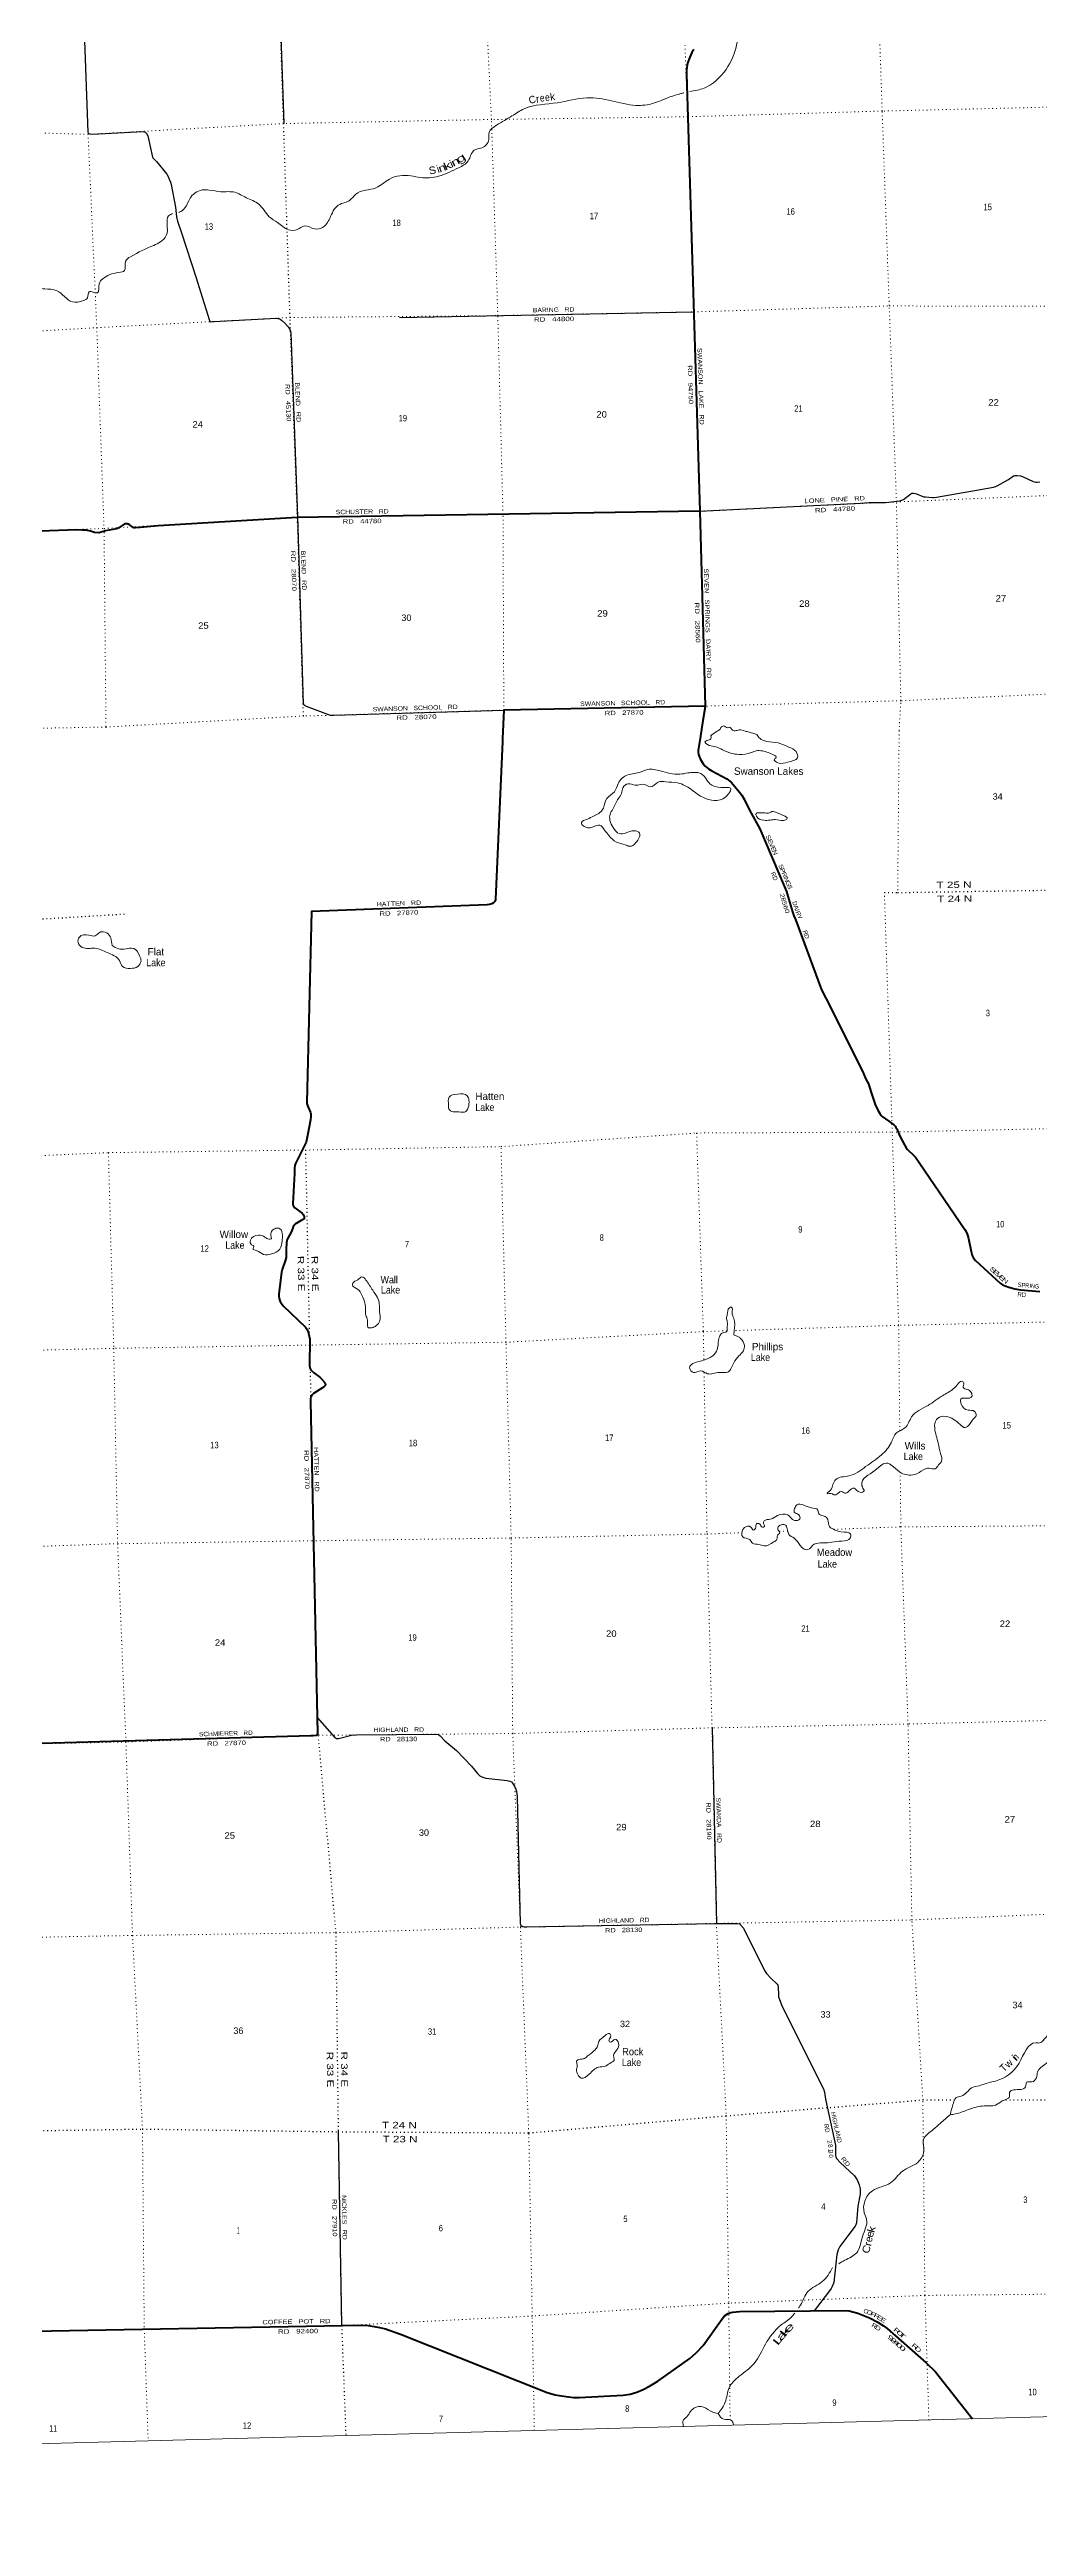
# Model space of a CAD drawing. Header units: feet. Extents: x 493183 to 745759, y 5472 to 195788.
# Drawn here: x 590797 to 617686, y 5472 to 72721 of the extents above; entities that cross this region are included whole.
import ezdxf
from ezdxf.enums import TextEntityAlignment as Align

# ---------------------------------------------------------------- set-up
doc = ezdxf.new("R2010")
doc.units = ezdxf.units.FT
doc.header["$LTSCALE"] = 70
doc.linetypes.add('DOTTED', pattern=[1.5, 0.3, -1.2])
for name, color, linetype, lineweight in [('26', 7, 'Continuous', 40), ('27', 7, 'Continuous', 13), ('29', 7, 'Continuous', 25), ('39', 7, 'Continuous', 13), ('4', 7, 'Continuous', 13), ('6', 7, 'DOTTED', 25), ('7', 7, 'DOTTED', 13)]:
    doc.layers.add(name, color=color, linetype=linetype, lineweight=lineweight)
doc.layers.add('30', color=7, linetype='Continuous')
doc.layers.add('41', color=7, linetype='Continuous')

msp = doc.modelspace()

# ---------------------------------------------------------------- linework, layer by layer
at = {"layer": '26'}
for points in [[(608299.44, 72726.18), (608245.32, 72639.23), (608190.91, 72518.43), (608129.15, 72350.64), (608101.11, 72170.27), (608097.62, 72061.18), (608460.26, 60188.9), (608605.98, 54895.75)], [(608460.26, 60188.9), (597524.65, 60016.56), (593745.11, 59793.26), (593256.03, 59745.66), (593132.87, 59732.25), (593103.96, 59731.56), (593087.94, 59738.08), (593064.42, 59745.6), (592961.12, 59823.4), (592943.76, 59831.72), (592923.07, 59839.43), (592908.05, 59840.44), (592852.97, 59841.44), (592837.94, 59839.43), (592824.86, 59833.26), (592679.72, 59739.56), (592644.66, 59720.69), (592618.62, 59712.67), (592515.54, 59689.79), (592318.88, 59651.42), (592171.98, 59609.96), (592142.94, 59603.45), (592124.45, 59603.03), (592021.49, 59612.96), (591912.03, 59640.71), (591873, 59652.91), (591783.59, 59673.36), (591679.38, 59676.56), (591531.52, 59682.21), (589076.63, 59592.28)], [(608605.98, 54895.75), (603136.2, 54787.17), (603101.87, 54011.92), (603103.46, 53935.55)], [(608605.98, 54895.75), (608606.48, 54877.55), (608545.67, 54505.6), (608476.22, 54079.94)], [(603103.46, 53935.55), (602911.8, 49658), (602906.7, 49621.59), (602893.99, 49594.63), (602880.14, 49576.81), (602852.43, 49553.05), (602814.83, 49531.27), (602751.5, 49511.47), (602685.4, 49500.64), (597912.25, 49316.74), (597783.88, 44144.23), (597787.3, 44109.57), (597794.23, 44076.9), (597801.15, 44051.15), (597820.74, 44001.79), (597881.75, 43859.79), (597892.18, 43815.02), (597894.16, 43753.63), (597889.37, 43664.41), (597811.75, 43286.07), (597763.55, 43059.59), (597744.47, 43002.65), (597474.26, 42475.66), (597456.81, 42421.97), (597450.39, 42350.25), (597449.07, 42203.08), (597401.57, 41391.92), (597402.39, 41376.45), (597407.34, 41353.68), (597428.12, 41314.08), (597460.77, 41275.47), (597494.9, 41244.47), (597660.22, 41124.53), (597685.38, 41096.26), (597706.16, 41059.63), (597713.09, 41038.84), (597716.06, 41014.08), (597714.08, 40987.35), (597701.21, 40969.03), (597685.38, 40957.15), (597633.92, 40927.45), (597493.42, 40849.23), (597477.59, 40835.87), (597458.47, 40816.48), (597418.22, 40760.12), (597365.22, 40631.36), (597259.9, 40435.38), (597246.72, 40395.38), (597232.2, 40312.61), (597226.94, 40157.17), (597220.33, 39925.48), (597206.22, 39860.49), (597117.42, 39594.8), (597101.69, 39521.96), (597024.41, 38926.49), (597022.97, 38875.51), (597030.34, 38807.68), (597062.01, 38730.46), (597095.65, 38675.01), (597144.58, 38613.68), (597747.31, 38032.08), (597794.22, 37967.1), (597824.35, 37894.41), (597853.58, 37788.88), (597866.08, 37705.7), (597859.11, 36990.01), (597871.39, 36930.49), (597887.22, 36894.84), (597912.94, 36855.24), (597936.6, 36828.16), (597968.35, 36801.78), (598134.76, 36674.56), (598172.19, 36643.36), (598257.84, 36551.83), (598283.01, 36508.71), (598288.94, 36480.99), (598287.69, 36461.67), (598279.05, 36447.33), (598263.22, 36427.52), (598212.56, 36385.72), (597963.75, 36227.99), (597922.84, 36189.9), (597898.88, 36142.15), (597885.24, 36084.96), (597881.12, 36012.82), (598075.95, 27014.31), (598070.63, 26973.94), (598042.48, 26947.16), (597958.24, 26939.93), (597895.67, 26939.93), (589936.21, 26709.72)], [(608476.22, 54079.94), (608417.23, 53693.58), (608413.28, 53644.08), (608421.19, 53578.73), (608468.41, 53462.18), (608547.85, 53329.23), (608604.97, 53263.11), (608694.29, 53190.61), (608788.56, 53135.44), (609193.3, 52917.08), (609240.48, 52887.65), (609307.76, 52826.26), (609408.45, 52715.41), (609541.28, 52562.91), (609604.61, 52479.74), (609666.53, 52369.39), (609813.01, 52069.72), (610086.21, 51558.7), (610760.32, 49992.65), (610810.13, 49862.64), (610895.84, 49582.01), (610979.31, 49313.44), (611017.58, 49204.54), (611061.12, 49097.62), (611761.38, 47193.13), (611880.39, 46963.5), (612879.43, 44980.19), (612972.78, 44768.97), (613044.73, 44642.56), (613113.52, 44405.97), (613222.19, 44081.42), (613293.37, 43927.4), (613348.78, 43832.35), (613388.36, 43780.87), (613413.47, 43754.34), (613593.02, 43626.6), (613728.74, 43527.4), (613772.28, 43477.9), (613781.37, 43458.71), (613807.9, 43420.48), (613894.45, 43222.93), (614023.63, 42987.44), (614069.12, 42903.65), (614102.77, 42855.14), (614140.37, 42816.53), (614241.91, 42725.36), (614318.47, 42646.23), (614419.22, 42500.83), (615658.8, 40687.19), (615719.58, 40566.06), (615757.94, 40443.09), (615826.98, 40083.55), (615858.1, 39975.98), (615893.73, 39908.65), (615944.12, 39845.82), (616617.94, 39231.26), (616683.15, 39185.5), (616754.1, 39151.24), (616851.55, 39120.63), (617017.77, 39076.98), (617171.06, 39047.85), (617699.44, 39005.09)], [(590352.68, 10778.09), (599254.69, 10934.88), (599453.1, 10925.46), (599613.75, 10901.12), (599763.76, 10872.86), (599919.02, 10836.15), (600326.34, 10696.44), (604310.5, 9108.28), (604528.78, 9048.42), (604700.83, 9014.94), (605025.83, 8976.69), (605184.93, 8973.07), (606373.93, 9033.07), (606569.56, 9062.77), (606750.93, 9118.57), (606918.46, 9191.89), (607090.51, 9277.97), (607315.4, 9413.08), (608187.96, 10035.73), (608364.49, 10182.06), (608552.02, 10387.05), (609066.28, 11112), (609131.31, 11186.11), (609226.85, 11249.98), (609303.37, 11281.76), (609361.02, 11290.73), (609539.89, 11310.12), (612412.94, 11338.38), (612519.89, 11322.41), (612615.47, 11303.29), (612750.64, 11261.91), (613071.11, 11136.74), (613280.6, 11023.66), (613449.72, 10915.88), (613547.45, 10844.19), (614611.92, 9915.16), (614864.2, 9665.8), (615862.84, 8395.04)]]:
    msp.add_lwpolyline(points, dxfattribs=at)
at = {"layer": '29'}
for p, q in [((600301.46, 65450.36), (608295.03, 65598.25)), ((608794.45, 27160.42), (608909.61, 21843.74)), ((598637.68, 16189.65), (598730.06, 10925.64))]:
    msp.add_line(p, q, dxfattribs=at)
for points in [[(596487.55, 97256.57), (596616.93, 91919.14), (596728.94, 86619.49), (596783.88, 81267.98), (596979.75, 76002.79), (597158.09, 70710.35)], [(591645.31, 75718.87), (591840.38, 70477.71), (591849.12, 70459.31), (591857.23, 70450.17), (591889.67, 70433.94), (591963.28, 70424.63), (593336.54, 70497.68), (593381.3, 70491.12), (593409.72, 70472.06), (593424.69, 70453.22), (593434.82, 70442.05), (593468.88, 70374.44), (593595.02, 69802.92), (593603.13, 69780.6), (593610.5, 69770.26), (593704.2, 69680.17), (593979.35, 69339.28), (594018.83, 69270.29), (594049.24, 69204.34), (594085.74, 69116.08), (594099.04, 69058.63), (594214.77, 68441.68), (594245.93, 68178.66), (594274.88, 68058.78), (594379.32, 67747.53), (594778.19, 66526.18), (594894.98, 66140.78), (595144.98, 65362.35), (595153.27, 65339.53), (595166.54, 65329.87), (595266.7, 65335.86), (596963.89, 65424.34), (596996.82, 65423.12), (597021.22, 65419.45), (597060.24, 65399.93), (597096.83, 65375.53), (597188.86, 65294.39), (597283.05, 65188.2), (597324.07, 65118.85), (597340.3, 65079.28), (597348.65, 65024.88), (597529.98, 60039.13), (597685.91, 54958.08), (597709.36, 54921.86), (597770.86, 54889.9), (598349.58, 54671.9), (598423.13, 54649.96), (598516.13, 54646.17), (603136.2, 54787.17)], [(608460.26, 60188.9), (612824.82, 60408.29), (613059.01, 60422.94), (613390.02, 60422.36), (613501.52, 60425.66), (613596.83, 60433.78), (613890.85, 60470.3), (613943.57, 60482.48), (613964.06, 60492.11), (613990.21, 60506.82), (614191.49, 60659.27), (614215.29, 60673.21), (614229.49, 60677.26), (614265.99, 60677.26), (614308.57, 60670.17), (614343.11, 60659.31), (614515.04, 60589.43), (614547.85, 60578.86), (614586.37, 60574.8), (614768.87, 60562.63), (614813.48, 60562.63), (614890.54, 60567.7), (616025.81, 60768.87), (616438.07, 60840.33), (616496.52, 60856.84), (616539.1, 60875.1), (616844.3, 61044.49), (616944.66, 61120.61), (616983.18, 61144.96), (617000.77, 61151.36), (617021.71, 61153.08), (617082.54, 61157.14), (617169.74, 61151.05), (617227.8, 61131.28), (617512.9, 60995.99), (617548.93, 60983.65), (617585.43, 60977.57), (617623.96, 60977.57), (617697.26, 60982.82)], [(598066.86, 27434.05), (598537.6, 26900.15), (598593.92, 26867.25), (598644.9, 26864.36), (598716.04, 26886.49), (598997.5, 26960.21), (599132.24, 26967.25), (601307.37, 26980.69), (601358.77, 26969.49), (601403.48, 26938.18), (601537.51, 26805.04), (601848.55, 26540.7), (602258.6, 26115.52), (602418.39, 25911.44), (602454.37, 25874.46), (602487.69, 25847.69), (602539.1, 25821.97), (602590.52, 25802.95), (602647.75, 25790.64), (603225.4, 25729.14), (603303.57, 25708.52), (603341.64, 25686.63), (603375.17, 25656.44), (603428.03, 25572.53), (603466.83, 25487.55), (603482.47, 25428.27), (603491.42, 25368.99), (603498.4, 25285.93), (603583.08, 21841.39), (603589.82, 21807.34), (603609.91, 21786.58), (603650.14, 21765.34), (603692.62, 21755.27), (603760.3, 21751.18), (608883.33, 21843.27), (609480.57, 21842.35), (609533.95, 21829.1), (609569.72, 21797.79), (609645.05, 21713.43), (610218.01, 20569.73), (610272.66, 20485.07), (610388.8, 20358.95), (610562.33, 20193.96), (610580.16, 20163.74), (610589.1, 20126.82), (610592.74, 19898.27), (610598.04, 19850.57), (610613.69, 19803.59), (610682.57, 19634.35), (611756.04, 17470.49), (611820.35, 17350.1), (611845.46, 17260.22), (611872.3, 17075.12), (612142.57, 15825.57), (612149.49, 15546.74), (612158.43, 15504.24), (612174.78, 15465.39), (612268.36, 15354.83), (612658.59, 14991.67), (612735.19, 14882.38), (612790.11, 14746.95), (612811.19, 14640.79), (612813.42, 14489.4), (612748.1, 14165.06), (612712.83, 13716.94), (612694.95, 13658.78), (612682.69, 13628.96), (612504.03, 13402.56), (612261.89, 13073.72), (612221.03, 12978.76), (612185.44, 12860.01), (612095.84, 12095.18), (612059.07, 11987.58), (612028.78, 11929.65), (611952.78, 11833.61), (611562.83, 11330.02)]]:
    msp.add_lwpolyline(points, dxfattribs=at)
at = {"layer": '39'}
for points in [[(609794.99, 76163.92), (609733.96, 75946.43), (609778.65, 75826.94), (609746.93, 75694.99), (609904.51, 75528.66), (609763.5, 75171.67), (609749.76, 74875.07), (609811.37, 74449.87), (609616.31, 74020.68), (609620.7, 73783.07), (609594.12, 73677.48), (609550.82, 73416.22), (609513.22, 73165.22), (609460.02, 72841.19), (609172.03, 72181.43), (608577.34, 71673.28), (608186.24, 71579.47)], [(608026.99, 71548.02), (607943.6, 71524.55), (607645.48, 71434.65), (607202.69, 71261.66), (606723.37, 71206.41), (606061.8, 71328.8), (605391.63, 71408.62), (604595.51, 71276.98), (603687.34, 71111.62), (603356.5, 70917.95), (602936.7, 70667.11), (602739.4, 70471.56), (602730.11, 70277.85), (602537.99, 70050.23), (602333.95, 69987.45), (602168.29, 69698.19), (601909.96, 69512.83), (601363.99, 69284.23), (600876.02, 69244.82), (600611.42, 69292.98), (600030.07, 69206.33), (599664.45, 68967.24), (599112.44, 68794.87), (598946.53, 68626.5), (598821.13, 68570.2), (598635.78, 68493.9), (598407.84, 68136.21), (598208.35, 67888.21), (597993.22, 67853.29), (597723.51, 67931.5), (597526.67, 67836.71), (597286.3, 67829.21), (596992.31, 68021.5), (596764.11, 68183.62), (596481.07, 68523.34), (596139.18, 68698.02), (595832.62, 68845.6), (595451.87, 68861.92), (595136.84, 68906.49), (594940.62, 68908.42), (594612.95, 68682.61), (594476.66, 68420.47), (594321.08, 68302.78), (594313.54, 68298.52)], [(594138.1, 68268.99), (594031.26, 68207.1), (593990.85, 67978.17), (593967.45, 67669.18), (593813.66, 67501.18), (593627, 67404.69), (592996.89, 67096.91), (592861.94, 66967.78), (592834.3, 66721.12), (592674.34, 66669.79), (592241.73, 66495.1), (592147.32, 66363.21), (592103.52, 66116.04), (591983.49, 66136.47), (591874.12, 66141.11), (591829.34, 65978.53), (591716.7, 65904.5), (591418.67, 65869), (590989.17, 66175.94), (590670.04, 66222.39), (590475.47, 66234.45), (590020.47, 66006.68), (589732.58, 65856.66), (589569.44, 65781.05), (589438.16, 65833.37), (589231.25, 65794.67), (589075.05, 65751.52), (588916.15, 65693.56)], [(608760.27, 54087.31), (608757.01, 54007.37), (608649.42, 53957.06), (608599.74, 53927.95), (608712.41, 53829.18), (608886.17, 53791.98), (609078.98, 53708.76), (609526.15, 53581.73), (609854.97, 53634), (609994.81, 53680.86), (610315.61, 53634.21), (610496.32, 53552.79), (610537.32, 53515.22), (610484.32, 53451.78), (610578.77, 53358.73), (610854, 53375.76), (611111.07, 53493.27), (611075.44, 53659.95), (610873.76, 53783.32), (610585.81, 53895.07), (610279.21, 53935.93), (610086.32, 54023.18), (610004.33, 54120.43)], [(608760.27, 54087.31), (608927.34, 54213.07), (608994.66, 54253.45), (609048.57, 54329.68), (609132.77, 54350.44), (609184.7, 54311.76), (609283.6, 54316.87), (609330.26, 54255.87), (609420.35, 54224.43), (609530.74, 54248.02), (609689.58, 54216.71), (609798.74, 54187.72), (610004.33, 54120.43)], [(608297.04, 53096.01), (608138.49, 53079.05), (607915.88, 53046.83), (607387.05, 53134.1), (607042.25, 53174.27), (606810.57, 53093.51), (606460.22, 53012.63), (606245.45, 52795.09), (606139.43, 52571.44), (605930.02, 52386.26), (605842.84, 52126.66), (605717.06, 51983.29), (605571.73, 51910.13), (605406.49, 51826.53), (605243.39, 51736.92), (605364.82, 51604.03), (605591.66, 51626.25), (605741.72, 51665.23), (605871.23, 51530.48), (605990.93, 51383.45), (606193.83, 51201.64), (606434.65, 51131.38), (606544.15, 51088.99), (606776, 51258.46), (606824.38, 51448.82), (606672.28, 51508.58), (606271.53, 51432.84), (606105.25, 51595.16), (606018.73, 51791.16), (606023.33, 51958.55), (606096.91, 52096.95), (606245.93, 52381.85), (606329.44, 52526.48), (606372.53, 52680.46), (606511.17, 52785.75), (606707.09, 52746.94), (606968.2, 52765.74), (607108.28, 52703.75), (607328.9, 52832.69), (607533.96, 52838.39), (607856.35, 52811.92), (608059.09, 52734.93), (608633.7, 52378.36), (608926.31, 52333.22), (609238.47, 52510.17), (609293.63, 52664.37), (609243.1, 52683.43)], [(609248.42, 52681.81), (608961.1, 52694.68), (608736.03, 52781.36), (608611.93, 52946.44), (608436.05, 53086.41), (608303.56, 53096.36)], [(610776.91, 51907.34), (610489.06, 52021.19), (610416.46, 52029.96), (610352.7, 52000.6), (610228.11, 51994.33), (610059.08, 51997.34), (609991.04, 51979.99), (609996.65, 51903.49), (610198, 51796.23), (610366.91, 51799.26), (610509.43, 51813.92), (610731.11, 51793.71), (610836.61, 51848.02), (610776.91, 51907.34)], [(592494.76, 48393.49), (592458.31, 48600.47), (592354.9, 48737.71), (592143.56, 48743.99), (592032.66, 48659.35), (591865.39, 48674.49), (591606.91, 48625.5), (591573.66, 48481.77), (591683.1, 48344.65), (592029.59, 48320.63), (592361.89, 48203.63), (592694.22, 47987.85), (592780.08, 47824.09), (592992.33, 47773.48), (593192.46, 47823.43), (593281.88, 47974.21), (593244.7, 48118.69), (593085.76, 48315.4), (592816.64, 48294.44), (592604.68, 48330.96), (592494.76, 48393.49)], [(601913.3, 43883.81), (602104.25, 43891.27), (602168.48, 43995.23), (602188.54, 44193.14), (602143.74, 44317.32), (601877.27, 44362.94), (601647.73, 44276.16), (601634.04, 44062.24), (601656.81, 43933.63), (601806.81, 43877.86), (601913.3, 43883.81)], [(596842.15, 40653.61), (596942.1, 40717.17), (597054.95, 40707.1), (597123.08, 40524.88), (597116.1, 40375.58), (597048.24, 40154.64), (596829.76, 40019.68), (596610.74, 40007.69), (596411.44, 40112.96), (596323.9, 40163.8), (596348.58, 40234.8), (596287.51, 40269.99), (596252.8, 40392.34), (596473.13, 40535.39), (596645.3, 40478), (596761.08, 40423.64), (596824.86, 40430.49)], [(596824.86, 40430.49), (596815.25, 40603.68), (596842.15, 40653.61)], [(599352.45, 38721.57), (599253, 38959.67), (599160.23, 39068.88), (599025.02, 39187.4), (599036.21, 39229.94), (599169.19, 39316.99), (599284.2, 39397.68), (599392.56, 39312.94), (599575.33, 39034), (599706.16, 38834.77), (599753.98, 38662.26), (599758.17, 38458.73), (599765.42, 38204.87), (599673.57, 38074.2), (599550.02, 38017.55), (599441.11, 38031.73), (599429.48, 38108.12), (599433.1, 38225.1), (599388.09, 38359.36), (599381.86, 38466.09), (599372.34, 38635.25), (599352.45, 38721.57)], [(609396.26, 37934.32), (609385.3, 38270.77), (609335.68, 38433.16), (609324.77, 38572.06), (609266.66, 38560.94), (609206.23, 38370.36), (609185.89, 38283.31), (609206.15, 38178.85), (609205.54, 38013.54), (609189.48, 37914.48), (609087.59, 37880.39), (609020.35, 37824.76), (608972.49, 37706.98), (608955.45, 37557.5), (608910.89, 37377.29), (608771.16, 37227.62), (608467.8, 37111.3), (608183.96, 36926.79), (608289.13, 36801.68), (608481.37, 36843.43), (608665.94, 36770.15), (608989.09, 36804.17), (609218.2, 36814.33), (609385.94, 37069.33), (609518.93, 37253.14), (609642.78, 37392.44), (609672.01, 37536.1), (609573.68, 37719.79), (609508.17, 37775.06), (609394.65, 37817.37), (609396.26, 37934.32)], [(613933.61, 34066.72), (613718.86, 34238.25), (613569.99, 34336.37), (613399.82, 34297.03), (613269.4, 34183.81), (612860.77, 33807.57), (612875.16, 33694.94), (612921.6, 33588.94), (612805.72, 33550.57), (612648.48, 33664.67), (612511.39, 33581.57), (612397.94, 33523.09), (612318.57, 33568.03), (612103.14, 33479.49), (612060.38, 33504.93), (611915.35, 33514.42), (612013.98, 33608.92), (612077.13, 33765.28), (612154.87, 33897.71), (612508.91, 33994.78), (612964.35, 34246.87), (613396.22, 34569.1), (613657.1, 34892.29), (613802.38, 35163.01), (614032.89, 35300.2), (614211.86, 35595.71), (614657.97, 35910.13), (615050.83, 36173.2), (615344.77, 36355.87), (615462.89, 36480.96), (615567.71, 36567.51), (615627.02, 36520.19), (615611.5, 36394.93), (615727.24, 36342.58), (615831.5, 36261.8), (615847.77, 36155.26), (615786.35, 36109.8), (615547.61, 36079.31), (615560.45, 35944.48), (615744.87, 35780.47), (615922.61, 35745.37), (615963.18, 35631.19), (615902.34, 35557.53), (615859.35, 35496.28), (615781.12, 35388.03), (615666.16, 35305.33), (615527.56, 35393.56), (615372.07, 35519.78), (615082.45, 35615.37), (614887.22, 35523.17), (614839.51, 35300.57), (614936.67, 34881), (614996.7, 34603.89), (615027.25, 34390.76), (614946.8, 34292.55), (614850.39, 34188.01), (614687.06, 34207.25), (614531.13, 34160.1), (614296.43, 34030.91), (614091.41, 34023.19), (613933.79, 34066.37)], [(612088.16, 32547.9), (611980.05, 32620.54), (611933.92, 32809.21), (611865.86, 32890.63), (611744.38, 32928.77), (611691.26, 32968.13), (611663.05, 33068.42), (611486.78, 33129.76), (611096.99, 33205.41), (611034.6, 33109.55), (611026.49, 33014.66), (611148.72, 32940.25), (611173.21, 32825.78), (611035.21, 32787.02), (610851.12, 32934.9), (610571.91, 32915.78), (610380.75, 32821.63), (610206.76, 32772.14), (610192.05, 32705.36), (610215.83, 32625.15), (610162.03, 32599.99), (610081.7, 32691.28), (609995.2, 32691.74), (609981.02, 32598.76), (609916.2, 32523.01), (609844.08, 32606.38), (609687.24, 32603.56), (609632.14, 32544.11), (609624.35, 32336.34), (609814.91, 32265.17), (609893.31, 32169.82), (610060.96, 32136.55), (610206.65, 32094.81), (610467.94, 32202.31), (610553, 32272.38), (610580.58, 32397.86), (610600.32, 32416.36), (610635.89, 32447.23), (610604.6, 32501.1), (610576.76, 32583.25), (610679.62, 32667.75), (610792.47, 32657.68), (610841.63, 32517.45), (610880.15, 32405.25), (611021.06, 32302.96), (611188, 32108.4), (611268.17, 32025.18), (611393.55, 31993.16), (611569.56, 32139.45), (611794.14, 32173.72), (612320.1, 32225.49), (612547.71, 32308.2), (612551.67, 32409.06), (612302.93, 32473.14), (612088.16, 32547.9)], [(615257.37, 16649.41), (615346.34, 16967.37), (615417.88, 17107.75), (615559.73, 17154.65), (615714.45, 17260.23), (615838.72, 17379.38), (616044.71, 17437.51), (616226.49, 17499.24), (616490.67, 17564.45), (617130.39, 18049.67), (617591.71, 18602.23), (617690.32, 18599.97), (617864.03, 18760.33), (618245.44, 18896.19), (618384.43, 18886.59), (618598.62, 19132.34), (618633.3, 19304.31), (619132.09, 19502.76), (619374.23, 19563.55), (619473.09, 19549.2), (619630.21, 19441.15), (619905.07, 19476.32), (620035.73, 19480.69), (619969.36, 19382.73), (619623.9, 19259.61), (619330.47, 19149.52), (618892.86, 18813.07), (618679.25, 18539.11), (618342.91, 18363.74), (618013.36, 18152.21), (617831.11, 18015.89), (617636.07, 17816.85), (617601.23, 17652.94), (617476.8, 17541.85), (617334.11, 17535.25), (617310.51, 17411.86), (617177.24, 17338.91), (616875.18, 17256.89), (616859.91, 17119.53), (616786.51, 17069.83), (616674.82, 17023.48), (616490.06, 16911.31), (616186.76, 16889.73), (615758.32, 16791.33), (615408.76, 16672.16), (615256.35, 16649.26)], [(605426.87, 18260.83), (605618.81, 18415.46), (605679.23, 18509.28), (605716.79, 18638.97), (605890.45, 18801.34), (606001.94, 18857.77), (606039.34, 18799.98), (605996.29, 18643.98), (606024.85, 18624.34), (606158.04, 18701.32), (606252.95, 18586.1), (606206.25, 18411.9), (606118.97, 18255.11), (606131.47, 18136.4), (606016.67, 18045.64), (605887.55, 17966.72), (605711.06, 17941.38), (605453.52, 17749.28), (605240.44, 17644.66), (605145.91, 17741.74), (605114.93, 17878.26), (605130.32, 18009.57), (605112.28, 18103.99), (605209.73, 18158.15), (605331.98, 18180.5), (605426.87, 18260.83)], [(612231.61, 12604.01), (612400.95, 12699.32), (612722.59, 12904.67), (612878.58, 13338.86), (612989.67, 13804.5), (612927.49, 13990.86), (612941.07, 14307.59), (613146.52, 14587.46), (613641, 14799.94), (613964.41, 15114.17), (614379.81, 15357.49), (614540.55, 15658.72), (614539.98, 15979.23), (614797.95, 16247.94), (614993.57, 16418.77), (615256.35, 16649.26)], [(611141.4, 11404.67), (611193.01, 11480.21), (611396.59, 11850.75), (611787.31, 12119.83), (612067.29, 12504.01)], [(608958.53, 8537.25), (609151.28, 8847.12), (609255.95, 9234.03), (609531.06, 9549.41), (609938.23, 9899.42), (610241.27, 10420.92), (610673.05, 10942.72), (610948.23, 11157.31), (611040.32, 11265.79)], [(608019.92, 8181.18), (608013.26, 8365.67), (608071.83, 8420.53), (608299.77, 8682.66), (608562.69, 8711.57), (608794.7, 8580.67), (608958.53, 8537.25)], [(608958.53, 8537.25), (609108.52, 8384.72), (609304.15, 8360.01), (609385.43, 8218.58)]]:
    msp.add_spline(points, degree=3, dxfattribs=at)
at = {"layer": '4'}
msp.add_lwpolyline([(493183.04, 189004.41), (524001.53, 189703.99), (554819.03, 190445.97), (585635.48, 191230.33), (616450.81, 192057.09), (647264.99, 192926.23), (678077.93, 193837.75), (708889.59, 194791.66), (739699.91, 195787.95), (745759.19, 12310.89), (714696.49, 11306.43), (683632.43, 10344.71), (652567.07, 9425.72), (621500.49, 8549.46), (590432.73, 7715.93), (559363.85, 6925.15), (528293.91, 6177.1), (497222.97, 5471.78)], close=True, dxfattribs=at)
at = {"layer": '6'}
msp.add_line((589352.41, 49042.84), (592853.2, 49252.63), dxfattribs=at)
for points in [[(597696.21, 54626.43), (597531.67, 60013.85), (597330.52, 65445.11), (597155.99, 70711.5), (596979.75, 76005.99), (596786.42, 81230.82), (596728.49, 86616.78), (596615.67, 91947.81), (596487.55, 97256.57), (596452.43, 99660.13)], [(613472.4, 49835.94), (613833.75, 49832.98), (618748.36, 49911.15), (619138.83, 49900.02), (620361.17, 49953)], [(597748.77, 42841.41), (597859.53, 37550), (597969.06, 32237.75), (598088.21, 26947.16), (598571.15, 21594.92), (598637.59, 16209.49), (598730.06, 10925.64), (598845.22, 7937.42)], [(590210.56, 16214.36), (593322.38, 16261.45), (598637.68, 16189.65), (603814.75, 16157.56), (609175.99, 16622.73), (614517.87, 17051.27), (615375.46, 17052.83)], [(616771.38, 17055.38), (619890.51, 17061.06), (621265.78, 17078.84)]]:
    msp.add_lwpolyline(points, dxfattribs=at)
at = {"layer": '7'}
for p, q in [((613874.36, 54226.32), (613833.75, 49832.98)), ((610618.43, 32489.81), (610846.94, 32498.2))]:
    msp.add_line(p, q, dxfattribs=at)
for points in [[(603103.46, 53935.55), (603136.2, 54787.17), (603113.91, 60102.72), (602973.04, 65498.7), (602799.69, 70824.01), (602544.32, 76114.37), (602366.85, 81395.68), (602224.76, 86780.75), (602093.63, 92158.48), (601916.83, 97486.67), (601878.2, 99804.66)], [(607160.98, 99946.62), (607212.58, 97689.17), (607371.43, 92353.75), (607530.59, 87008.97), (607693.43, 81555.56), (607933.71, 76201.64), (608128.26, 70895.91), (608295.03, 65598.25), (608460.02, 60190.46), (608605.98, 54895.75), (608476.22, 54079.94)], [(613874.36, 54226.32), (613920.24, 55040.99), (613800.6, 60444.91), (613603.93, 65769.8), (613412.34, 71050.55), (613234.66, 76341.97), (613013.87, 81815.08), (612871.18, 87208.5), (612735.64, 92553.14), (612593.64, 97918.05), (612527.61, 100092.11)], [(591153.13, 99520.24), (591191.83, 97104.95), (591336.36, 91778.8), (591476.27, 86438.37), (591454.64, 81072.89), (591645.31, 75718.87), (591844.35, 70427.5), (592080.48, 65170.4), (592278.15, 59718.57), (592330.1, 54326.68)], [(619777.97, 71146.83), (618735.01, 71175.34), (613412.34, 71050.55), (608131.92, 70895.91), (602809.86, 70822.31), (597153.55, 70711.5), (591846.78, 70418.96), (588791.33, 70506.1)], [(588935.64, 64985.61), (592080.48, 65170.4), (597330.52, 65445.11), (602973.04, 65497.48), (608295.03, 65598.25), (613606.3, 65759.8), (618863.09, 65748.17), (619926.97, 65731.93)], [(589076.63, 59592.28), (592278.15, 59718.57), (597497.03, 60016.49), (603112.69, 60102.72), (608461.24, 60190.46), (613798.16, 60440.03), (619049.27, 60659.1), (620068.6, 60585.15)], [(620214.74, 55274.36), (619203.96, 55278.47), (613920.24, 55040.99), (608605.98, 54895.75), (603136.2, 54787.17), (597699.38, 54626.52), (592330.1, 54326.68), (589215.76, 54269.89)], [(613891.45, 35221.56), (613860.84, 38083.02), (613686.47, 43319.11), (613472.4, 49835.94)], [(589519.57, 42648.12), (592397.48, 42771.53), (597748.77, 42841.41), (603059.34, 42934.76), (608372.27, 43304.32), (613684.25, 43329.15), (619066.76, 43445.96), (620538.38, 43512.94)], [(608372.27, 43304.32), (608555.87, 37913.18), (608569.65, 37150.35)], [(592397.48, 42771.53), (592541.26, 37458.29), (592646.62, 32154.44), (592871.47, 26772.71), (593051.04, 21517.97), (593322.38, 16261.45), (593369.03, 10829.06), (593476.58, 7795.72)], [(603966.61, 8073.79), (603907.26, 11184.08), (603814.75, 16157.56), (603586.03, 21739.72), (603377.89, 27001.08), (603336.84, 32308.1), (603195.03, 37623.39), (603059.34, 42934.76)], [(609195.74, 37933.67), (608555.87, 37913.18), (603195.03, 37623.39), (597863.14, 37546.39), (592541.26, 37458.29), (589657.07, 37387.97)], [(620683.43, 38241.78), (619285.49, 38204.62), (613860.84, 38083.02), (609402.66, 37940.29)], [(608576.04, 36796.47), (608655.12, 32417.71), (608792.28, 27132.58), (608909.61, 21843.74), (609175.99, 16622.73), (609244.69, 11535.94), (609283.54, 8372.83)], [(614681.81, 8362.86), (614575.01, 11744.54), (614517.87, 17051.27), (614219.95, 21938.41), (614116.47, 27248.34), (613919.38, 32611.02), (613903.63, 34083.68)], [(589796.42, 32057.15), (592646.62, 32154.44), (597929.33, 32233.17), (603336.84, 32308.1), (608655.12, 32417.71), (609598, 32452.34)], [(612094.02, 32543.99), (613919.38, 32611.02), (619325.62, 32649.64), (620835.62, 32711.13)], [(620980.3, 27453.27), (619415.95, 27391.88), (614110.23, 27258.31), (608799.87, 27154.89), (603377.89, 27001.08), (598086.51, 26952.43), (592869.06, 26771.51), (589936.21, 26709.72)], [(590073.41, 21461.62), (593051.04, 21517.97), (598571.15, 21594.92), (603588.43, 21746.94), (608909.61, 21843.74), (614219.95, 21938.41), (619509.76, 22160.4), (621123.67, 22243.28)], [(621410.04, 11836.59), (620049.33, 11798.49), (614575.01, 11744.54), (609244.69, 11535.94), (603907.26, 11184.08), (598730.06, 10925.64), (593376.03, 10831.69), (590352.68, 10778.09)]]:
    msp.add_lwpolyline(points, dxfattribs=at)

# ---------------------------------------------------------------- texts
at = {"layer": '27'}
for s, rotation, width, p in [('SWANSON   LAKE   RD', 271.75, 1.2, (608395, 64618.25)), ('RD   94750', 271.75, 1.3, (608131.52, 64149.55)), ('SCHUSTER   RD', 0.903, 1.15, (598572.63, 60103.08)), ('RD   44780', 1.105, 1.3, (598760.86, 59844.88)), ('SEVEN   SPRINGS   DAIRY   RD', 271.577, 1.25, (608573.08, 58634.54)), ('RD   28560', 271.577, 1.35, (608323.46, 57707.51)), ('SWANSON   SCHOOL   RD', 1.137, 1.15, (605214.07, 54898.02)), ('RD   27870', 1.137, 1.3, (605877.24, 54645.61)), ('28560', 286.984, 1.25, (610626.4, 49788.38)), ('HATTEN   RD', 2.206, 1.2, (599685.14, 49455.1)), ('RD   27870', 2.206, 1.3, (599762.1, 49198.41)), ('RD', 354.24, 0.85, (617082.06, 38869.74)), ('RD   27870', 271.24, 1.3, (597715.78, 34692.6)), ('HATTEN   RD', 271.24, 1.2, (597977.96, 34773.89)), ('SCHMIERER   RD', 1.657, 1.1, (594858.69, 26922.12)), ('RD   27870', 1.668, 1.3, (595077.61, 26662.59)), ('COFFEE   POT   RD', 1.009, 1.25, (596580.15, 10957.78)), ('RD   92400', 1.009, 1.35, (597003.43, 10701.26))]:
    msp.add_text(s, height=120, rotation=rotation, dxfattribs=dict(at, width=width)).set_placement(p)
for s, rotation, width, p in [('S', 293.29, 1.2, (610269.73, 51308.44)), ('E', 293.29, 1.2, (610321.91, 51196.92)), ('V', 293.29, 1.2, (610363, 51100.74)), ('E', 293.29, 1.2, (610405.93, 50992.84)), ('N', 293.29, 1.1, (610446.25, 50895.91)), ('S', 293.29, 1.2, (610613.16, 50511.57)), ('P', 293.29, 1.2, (610658.17, 50407)), ('R', 293.29, 1.1, (610703, 50302.85)), ('N', 293.29, 1.1, (610763.53, 50162.25)), ('S', 290.963, 1.1, (610850.36, 49960.65)), ('A', 287.265, 1.1, (611022.41, 49410.6)), ('I', 287.265, 0.85, (611045.55, 49336.15)), ('Y', 292.157, 1.15, (611119.61, 49145.37)), ('S', 317.634, 1.7, (616384.03, 39543.44)), ('E', 317.634, 1.7, (616467.81, 39469.49)), ('V', 317.634, 1.75, (616547.91, 39401.44)), ('E', 317.634, 1.7, (616630.28, 39321.62)), ('N', 321.469, 1.45, (616716, 39250.53)), ('S', 349.24, 0.9, (617135.99, 39125.77)), ('P', 355.373, 0.8, (617244.61, 39112.92)), ('R', 355.373, 0.75, (617347.84, 39103.77)), ('N', 355.373, 0.75, (617505.31, 39091.43)), ('G', 355.373, 0.7, (617613.43, 39082.28)), ('C', 338.665, 1.05, (612946.93, 11260.89)), ('O', 333.665, 1.1, (613042.71, 11223.65)), ('F', 334.665, 1.3, (613138.31, 11178.22)), ('R', 331.64, 1.2, (613170.76, 10867.04)), ('F', 331.64, 1.4, (613227.3, 11134.81)), ('D', 327.491, 1.3, (613267.62, 10806.42)), ('E', 329.64, 1.35, (613314.2, 11082.79)), ('E', 327.491, 1.4, (613414.48, 11021.33)), ('P', 318.887, 1.7, (613772.69, 10740.52)), ('O', 318.887, 1.45, (613852.21, 10672.05)), ('9', 318.887, 1.95, (613603.4, 10543.18)), ('2', 318.887, 1.9, (613684.18, 10472.67)), ('4', 318.887, 1.9, (613755.54, 10411.63)), ('0', 318.887, 2.05, (613840.63, 10337.38)), ('0', 318.887, 2.05, (613926.44, 10265.23)), ('T', 318.887, 1.9, (613923.35, 10607.25)), ('R', 318.887, 1.55, (614265.23, 10312.57)), ('D', 318.887, 1.55, (614350.66, 10238.01))]:
    msp.add_text(s, height=120, rotation=rotation, dxfattribs=dict(at, width=width)).set_placement(p, align=Align.CENTER)
msp.add_text('RD', height=120, rotation=293.29, dxfattribs=at).set_placement((610380.88, 50363.46))
for s, rotation, p in [('I', 293.29, (610733.08, 50232.97)), ('G', 293.29, (610808.36, 50058.1)), ('D', 287.265, (610988.2, 49520.68)), ('R', 289.363, (611078.35, 49248.94)), ('R', 290.188, (611272.45, 48725.71)), ('D', 290.188, (611311.58, 48619.29)), ('I', 355.373, (617440.84, 39096.25))]:
    msp.add_text(s, height=120, rotation=rotation, dxfattribs=at).set_placement(p, align=Align.CENTER)
at = {"layer": '30'}
for s, rotation, width, p in [('BARING   RD', 1.06, 1.15, (603927.45, 65587.46)), ('BLEND   RD', 272.083, 1.2, (597467.47, 63683.93)), ('LONE   PINE   RD', 2.878, 1.25, (611310.42, 60402.26)), ('BLEND   RD', 271.758, 1.2, (597628.38, 59114.92)), ('SWANSON   SCHOOL   RD', 1.748, 1.15, (599578.15, 54748.61)), ('HIGHLAND   RD', 0.354, 1.15, (599593.91, 27040.1)), ('SWANDA   RD', 271.241, 1.15, (608905.63, 25260.11)), ('HIGHLAND   RD', 1.042, 1.15, (605719.91, 21855.73)), ('RD', 282.205, 0.9, (611826.3, 16389.03)), ('RD', 310.245, 1.25, (612280.58, 15448.74)), ('NICKLES   RD', 271.005, 1.15, (598737.95, 14465.56))]:
    msp.add_text(s, height=120, rotation=rotation, dxfattribs=dict(at, width=width)).set_placement(p)
for s, rotation, width, p in [('RD   44800', 1.06, 1.35, (604502.91, 65340.79)), ('RD   45130', 272.083, 1.25, (597221.42, 63130.15)), ('RD   44780', 3.107, 1.35, (612134.84, 60177.53)), ('RD   28070', 271.758, 1.35, (597371.08, 58567.07)), ('RD   28070', 1.748, 1.35, (600764.64, 54534.36)), ('RD   28130', 0.354, 1.25, (600280.15, 26789.87)), ('RD   28190', 271.241, 1.25, (608644.85, 24623.89)), ('RD   28130', 1.03, 1.25, (606394.9, 21605.6)), ('2', 282.205, 1.05, (611931.14, 15903.67)), ('8', 282.205, 1.05, (611946.59, 15793.49)), ('3', 271.422, 0.8, (611958.67, 15639.02)), ('0', 271.422, 0.9, (611966.37, 15526.14)), ('RD   27910', 271.005, 1.25, (598482.78, 13850.13))]:
    msp.add_text(s, height=120, rotation=rotation, dxfattribs=dict(at, width=width)).set_placement(p, align=Align.CENTER)
msp.add_text('HIGHLAND', height=120, rotation=282.205, dxfattribs=at).set_placement((612021.81, 16714.99))
msp.add_text('1', height=120, rotation=271.422, dxfattribs=at).set_placement((611953.05, 15678.97), align=Align.CENTER)
at = {"layer": '41'}
for s, rotation, p in [('C', 13.38, (603931.69, 71265.43)), ('r', 7.406, (604065.62, 71283.8)), ('k', 7.628, (604471.55, 71342.08)), ('i', 17.85, (601378.76, 69377.2)), ('n', 44.662, (617100.96, 18146.77)), ('T', 43.105, (616773.48, 17852.76)), ('w', 42.242, (616909.57, 17972.41)), ('e', 76.651, (613144.17, 13248.13))]:
    msp.add_text(s, height=200, rotation=rotation, dxfattribs=at).set_placement(p, align=Align.CENTER)
for s, rotation, width, p in [('e', 6.172, 0.85, (604188.62, 71310.24)), ('e', 6.172, 0.85, (604329.91, 71326.9)), ('S', 11.472, 1.1, (601216.92, 69346.38)), ('n', 21.148, 1.35, (601493.63, 69417.03)), ('k', 24.148, 1.5, (601643.97, 69476.96)), ('i', 25.395, 1.15, (601754.8, 69529.94)), ('n', 27.535, 1.5, (601862.84, 69589.05)), ('g', 34.429, 1.75, (602021.05, 69687.79)), ('i', 42.242, 1.8, (617077.13, 18119.99)), ('k', 74.127, 1.25, (613217.34, 13514.34)), ('e', 74.127, 1.1, (613175.49, 13384.08)), ('C', 68.781, 1.15, (613075.28, 12963.52)), ('r', 76.651, 1.15, (613120.49, 13120.29)), ('k', 48.658, 2.1, (610853.03, 10699.82)), ('e', 46.7, 1.95, (610946.69, 10799.3)), ('L', 51.14, 1.85, (610658.43, 10474.56)), ('a', 51.14, 1.9, (610756.06, 10591.58))]:
    msp.add_text(s, height=200, rotation=rotation, dxfattribs=dict(at, width=width)).set_placement(p, align=Align.CENTER)
for s, p in [('Swanson Lakes', (610331.98, 53029.41)), ('Flat', (593685.99, 48126.36)), ('Hatten', (602757.56, 44201.03)), ('Willow', (595804.06, 40453.92)), ('Phillips', (610299.57, 37405.13)), ('Wills', (614307.07, 34712.77))]:
    msp.add_text(s, height=200, dxfattribs=at).set_placement(p, align=Align.CENTER)
for s, width, p in [('Lake', 0.9, (593685.99, 47832.56)), ('Lake', 0.9, (602622.77, 43902.42)), ('Lake', 0.9, (595832.94, 40160.12)), ('Wall', 0.9, (600023.33, 39223.33)), ('Lake', 0.9, (600059.43, 38946.38)), ('Lake', 0.9, (610107.03, 37116.15)), ('Lake', 0.9, (614258.93, 34423.78)), ('Meadow', 0.95, (612116.79, 31822.93)), ('Lake', 0.9, (611924.23, 31505.05)), ('Lake', 0.9, (606604.98, 17971.02)), ('Rock', 0.95, (606638.69, 18264.81))]:
    msp.add_text(s, height=200, dxfattribs=dict(at, width=width)).set_placement(p, align=Align.CENTER)
at = {"layer": '6', "width": 1.35}
for s, rotation, p in [('T 25 N', 0.911, (615366.74, 49957.37)), ('T 24 N', 0.911, (615384.83, 49577.58)), ('R 33 E', 271.199, (597543.99, 39484.09)), ('R 34 E', 271.199, (597920.13, 39484.15)), ('R 33 E', 270.707, (598331.89, 17877.44)), ('R 34 E', 270.707, (598716.96, 17882.32)), ('T 24 N', 359.645, (600299.62, 16280.96)), ('T 23 N', 359.645, (600316.6, 15901.15))]:
    msp.add_text(s, height=175, rotation=rotation, dxfattribs=at).set_placement(p, align=Align.CENTER)
at = {"layer": '7'}
for s, width, p in [('13', 0.85, (595125.05, 67827.61)), ('18', 0.85, (600223.9, 67929.23)), ('17', 0.85, (605583.51, 68115.17)), ('16', 0.85, (610927.7, 68238.84)), ('15', 0.85, (616278.6, 68359.13)), ('22', 1.1, (616438.24, 63054.35)), ('24', 1.1, (594822.24, 62457.14)), ('19', 0.85, (600392.88, 62626.94)), ('20', 1.1, (605792.18, 62729.57)), ('21', 0.85, (611139.09, 62887.73)), ('27', 1.1, (616638.8, 57734.33)), ('25', 1.1, (594977.15, 56993.67)), ('30', 1.05, (600490.5, 57206.72)), ('29', 1.1, (605816.88, 57324.77)), ('28', 1.1, (611300.33, 57590.23)), ('34', 1.05, (616550.35, 52354.5)), ('3', 0.85, (616283.05, 46476.59)), ('7', 0.85, (600508.93, 40201.63)), ('8', 0.85, (605795.52, 40377.37)), ('9', 0.85, (611191.53, 40601.27)), ('10', 0.85, (616618.29, 40743.14)), ('12', 0.85, (595010.65, 40080.78)), ('18', 0.85, (600669.45, 34800.47)), ('17', 0.85, (605998.99, 34944.61)), ('16', 0.85, (611335.57, 35138.14)), ('15', 0.85, (616796.57, 35280.83)), ('13', 0.85, (595277.01, 34745.26)), ('19', 0.85, (600656.27, 29518.17)), ('20', 1.1, (606056.11, 29626.4)), ('21', 0.85, (611331.91, 29764.24)), ('22', 1.1, (616748.29, 29893.61)), ('24', 1.1, (595430.48, 29381.76)), ('25', 1.1, (595692.74, 24144.29)), ('30', 1.05, (600967.73, 24223.07)), ('29', 1.1, (606328.56, 24372.1)), ('28', 1.1, (611595.97, 24460.37)), ('27', 1.1, (616881.18, 24582.96)), ('34', 1.05, (617087.99, 19541.89)), ('36', 1.05, (595927.58, 18845.8)), ('31', 0.85, (601190.45, 18823.16)), ('32', 1.05, (606427.67, 19028.44)), ('33', 1.05, (611874.33, 19287.28)), ('4', 0.85, (611815.92, 14071.76)), ('3', 0.85, (617303.09, 14257.66)), ('1', 0.4, (595923.96, 13423.97)), ('6', 0.85, (601425.03, 13485.36)), ('5', 0.85, (606439.27, 13737.42)), ('8', 0.85, (606488.94, 8584.46)), ('9', 0.85, (612116.96, 8745.01)), ('10', 0.85, (617496.63, 9034.84)), ('11', 0.65, (590896.19, 8045.1)), ('12', 0.85, (596162.66, 8124.93)), ('7', 0.85, (601430.76, 8308.3))]:
    msp.add_text(s, height=175, dxfattribs=dict(at, width=width)).set_placement(p, align=Align.CENTER)

doc.saveas('drawing.dxf')
